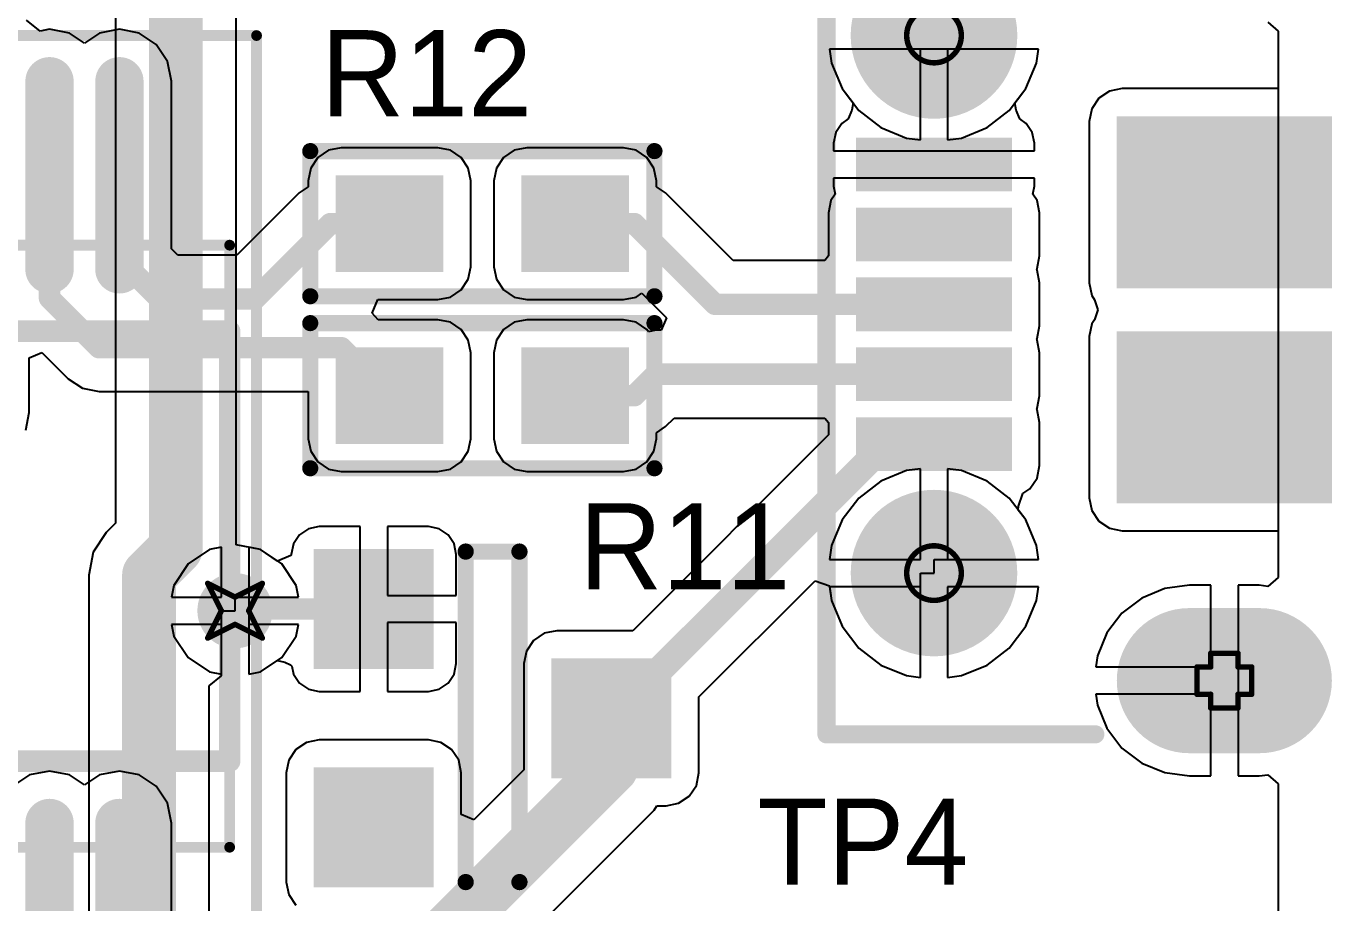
# Model space of a CAD drawing. Header units: millimetres. Extents: x 21 to 336, y 20 to 129.
# Drawn here: x 63.36 to 75.5, y 67.88 to 76.04 of the extents above; entities that cross this region are included whole.
import ezdxf

# ---------------------------------------------------------------- set-up
doc = ezdxf.new("R2010")
doc.units = ezdxf.units.MM
for name, color, linetype in [('BottomLayer', 5, 'Continuous'), ('BottomSolder', 6, 'Continuous'), ('DrillDrawing', 1, 'Continuous'), ('Mechanical13', 56, 'Continuous'), ('Mechanical15', 56, 'Continuous'), ('MultiLayer', 9, 'Continuous'), ('TopLayer', 1, 'Continuous'), ('TopOverlay', 2, 'Continuous'), ('TopPaste', 8, 'Continuous'), ('TopSolder', 216, 'Continuous')]:
    doc.layers.add(name, color=color, linetype=linetype)

# ---------------------------------------------------------------- blocks, each defined once
blk = doc.blocks.new('SSOP_28_N_21')
at = {"layer": 'Mechanical13', "const_width": 0.1}
for points in [[(-2.8, 5.25), (-2.8, -5.25)], [(2.8, 5.25), (2.8, -5.25)], [(-2.8, -5.25), (2.8, -5.25)]]:
    blk.add_lwpolyline(points, dxfattribs=at)
at = {"layer": 'Mechanical13', "const_width": 0.05}
for points in [[(-2.825, -5.25, 1), (-2.775, -5.25, 1)], [(-2.825, -5.25, 1), (-2.775, -5.25, 1)], [(2.775, -5.25, 1), (2.825, -5.25, 1)], [(2.775, -5.25, 1), (2.825, -5.25, 1)]]:
    blk.add_lwpolyline(points, format="xyb", close=True, dxfattribs=at)
at = {"layer": 'Mechanical15', "const_width": 0.1}
for points in [[(4.75, 5.5), (4.75, -5.5)], [(-4.75, -5.5), (4.75, -5.5)]]:
    blk.add_lwpolyline(points, dxfattribs=at)
at = {"layer": 'Mechanical15', "const_width": 0.05}
blk.add_lwpolyline([(4.725, -5.5, 1), (4.775, -5.5, 1)], format="xyb", close=True, dxfattribs=at)
blk.add_lwpolyline([(4.725, -5.5, 1), (4.775, -5.5, 1)], format="xyb", close=True, dxfattribs=at)
at = {"layer": 'TopLayer', "const_width": 0.35}
for points in [[(-4.325, -3.575), (-2.575, -3.575)], [(2.575, -3.575), (4.325, -3.575)], [(-4.325, -4.225), (-2.575, -4.225)], [(2.575, -4.225), (4.325, -4.225)]]:
    blk.add_lwpolyline(points, dxfattribs=at)
at = {"layer": 'TopLayer', "const_width": 0.175}
for points in [[(-2.662, -3.575, 1), (-2.487, -3.575, 1)], [(2.488, -3.575, 1), (2.663, -3.575, 1)], [(4.237, -3.575, 1), (4.413, -3.575, 1)], [(-2.662, -4.225, 1), (-2.487, -4.225, 1)], [(2.488, -4.225, 1), (2.663, -4.225, 1)], [(4.237, -4.225, 1), (4.413, -4.225, 1)]]:
    blk.add_lwpolyline(points, format="xyb", close=True, dxfattribs=at)
at = {"layer": 'TopOverlay', "const_width": 0.2}
for points in [[(-2, 5.25), (-2, -5.25)], [(2, 5.25), (2, -5.25)], [(-2, -5.25), (2, -5.25)]]:
    blk.add_lwpolyline(points, dxfattribs=at)
at = {"layer": 'TopOverlay', "const_width": 0.1}
for points in [[(-2.05, -5.25, 1), (-1.95, -5.25, 1)], [(-2.05, -5.25, 1), (-1.95, -5.25, 1)], [(1.95, -5.25, 1), (2.05, -5.25, 1)], [(1.95, -5.25, 1), (2.05, -5.25, 1)]]:
    blk.add_lwpolyline(points, format="xyb", close=True, dxfattribs=at)
at = {"layer": 'TopPaste', "const_width": 0.35}
for points in [[(-4.325, -3.575), (-2.575, -3.575)], [(2.575, -3.575), (4.325, -3.575)], [(-4.325, -4.225), (-2.575, -4.225)], [(2.575, -4.225), (4.325, -4.225)]]:
    blk.add_lwpolyline(points, dxfattribs=at)
at = {"layer": 'TopPaste', "const_width": 0.175}
for points in [[(-2.662, -3.575, 1), (-2.487, -3.575, 1)], [(2.488, -3.575, 1), (2.663, -3.575, 1)], [(4.237, -3.575, 1), (4.413, -3.575, 1)], [(-2.662, -4.225, 1), (-2.487, -4.225, 1)], [(2.488, -4.225, 1), (2.663, -4.225, 1)], [(4.237, -4.225, 1), (4.413, -4.225, 1)]]:
    blk.add_lwpolyline(points, format="xyb", close=True, dxfattribs=at)
at = {"layer": 'TopSolder', "const_width": 0.45}
for points in [[(-4.325, -3.575), (-2.575, -3.575)], [(2.575, -3.575), (4.325, -3.575)], [(-4.325, -4.225), (-2.575, -4.225)], [(2.575, -4.225), (4.325, -4.225)]]:
    blk.add_lwpolyline(points, dxfattribs=at)
at = {"layer": 'TopSolder', "const_width": 0.225}
for points in [[(-2.687, -3.575, 1), (-2.462, -3.575, 1)], [(2.463, -3.575, 1), (2.688, -3.575, 1)], [(4.213, -3.575, 1), (4.437, -3.575, 1)], [(-2.687, -4.225, 1), (-2.462, -4.225, 1)], [(2.463, -4.225, 1), (2.688, -4.225, 1)], [(4.213, -4.225, 1), (4.437, -4.225, 1)]]:
    blk.add_lwpolyline(points, format="xyb", close=True, dxfattribs=at)
blk = doc.blocks.new('SMD_RC0603_43')
at = {"layer": 'TopLayer'}
for points in [[(-1.314, -0.4), (-0.414, -0.4), (-1.314, 0.4), (-0.414, 0.4)], [(0.414, -0.4), (1.314, -0.4), (0.414, 0.4), (1.314, 0.4)]]:
    blk.add_solid(points, dxfattribs=at)
at = {"layer": 'TopOverlay', "const_width": 0.15}
for points in [[(-1.6, 0.675), (1.6, 0.675)], [(-1.6, -0.675), (-1.6, 0.675)], [(1.6, -0.675), (1.6, 0.675)], [(-1.6, -0.675), (1.6, -0.675)]]:
    blk.add_lwpolyline(points, dxfattribs=at)
at = {"layer": 'TopOverlay', "const_width": 0.075}
for points in [[(-1.638, 0.675, 1), (-1.563, 0.675, 1)], [(-1.638, 0.675, 1), (-1.563, 0.675, 1)], [(1.563, 0.675, 1), (1.638, 0.675, 1)], [(1.563, 0.675, 1), (1.638, 0.675, 1)], [(-1.638, -0.675, 1), (-1.563, -0.675, 1)], [(-1.638, -0.675, 1), (-1.563, -0.675, 1)], [(1.563, -0.675, 1), (1.638, -0.675, 1)], [(1.563, -0.675, 1), (1.638, -0.675, 1)]]:
    blk.add_lwpolyline(points, format="xyb", close=True, dxfattribs=at)
at = {"layer": 'TopPaste'}
for points in [[(-1.314, -0.4), (-0.414, -0.4), (-1.314, 0.4), (-0.414, 0.4)], [(0.414, -0.4), (1.314, -0.4), (0.414, 0.4), (1.314, 0.4)]]:
    blk.add_solid(points, dxfattribs=at)
at = {"layer": 'TopSolder'}
for points in [[(-1.364, -0.45), (-0.364, -0.45), (-1.364, 0.45), (-0.364, 0.45)], [(0.364, -0.45), (1.364, -0.45), (0.364, 0.45), (1.364, 0.45)]]:
    blk.add_solid(points, dxfattribs=at)
blk = doc.blocks.new('SMD_RC0603_44')
at = {"layer": 'TopLayer'}
for points in [[(-1.314, -0.4), (-0.414, -0.4), (-1.314, 0.4), (-0.414, 0.4)], [(0.414, -0.4), (1.314, -0.4), (0.414, 0.4), (1.314, 0.4)]]:
    blk.add_solid(points, dxfattribs=at)
at = {"layer": 'TopOverlay', "const_width": 0.15}
for points in [[(-1.6, 0.675), (1.6, 0.675)], [(-1.6, -0.675), (-1.6, 0.675)], [(1.6, -0.675), (1.6, 0.675)], [(-1.6, -0.675), (1.6, -0.675)]]:
    blk.add_lwpolyline(points, dxfattribs=at)
at = {"layer": 'TopOverlay', "const_width": 0.075}
for points in [[(-1.638, 0.675, 1), (-1.563, 0.675, 1)], [(-1.638, 0.675, 1), (-1.563, 0.675, 1)], [(1.563, 0.675, 1), (1.638, 0.675, 1)], [(1.563, 0.675, 1), (1.638, 0.675, 1)], [(-1.638, -0.675, 1), (-1.563, -0.675, 1)], [(-1.638, -0.675, 1), (-1.563, -0.675, 1)], [(1.563, -0.675, 1), (1.638, -0.675, 1)], [(1.563, -0.675, 1), (1.638, -0.675, 1)]]:
    blk.add_lwpolyline(points, format="xyb", close=True, dxfattribs=at)
at = {"layer": 'TopPaste'}
for points in [[(-1.314, -0.4), (-0.414, -0.4), (-1.314, 0.4), (-0.414, 0.4)], [(0.414, -0.4), (1.314, -0.4), (0.414, 0.4), (1.314, 0.4)]]:
    blk.add_solid(points, dxfattribs=at)
at = {"layer": 'TopSolder'}
for points in [[(-1.364, -0.45), (-0.364, -0.45), (-1.364, 0.45), (-0.364, 0.45)], [(0.364, -0.45), (1.364, -0.45), (0.364, 0.45), (1.364, 0.45)]]:
    blk.add_solid(points, dxfattribs=at)
blk = doc.blocks.new('USB_MICRO_B_57')
at = {"layer": 'BottomLayer'}
for points, const_width in [([(-0.362, 0, 1), (0.362, 0, 1)], 0.725), ([(4.638, 0, 1), (5.362, 0, 1)], 0.725), ([(-1.312, -2.375, 1), (-0.688, -2.375, 1)], 0.625), ([(-1.312, -3.025, 1), (-0.688, -3.025, 1)], 0.625)]:
    blk.add_lwpolyline(points, format="xyb", close=True, dxfattribs=dict(at, const_width=const_width))
at = {"layer": 'BottomLayer', "const_width": 1.25}
blk.add_lwpolyline([(-1, -2.375), (-1, -3.025)], dxfattribs=at)
at = {"layer": 'BottomSolder'}
for points, const_width in [([(-0.387, 0, 1), (0.387, 0, 1)], 0.775), ([(4.613, 0, 1), (5.388, 0, 1)], 0.775), ([(-1.338, -2.375, 1), (-0.663, -2.375, 1)], 0.675), ([(-1.338, -3.025, 1), (-0.663, -3.025, 1)], 0.675)]:
    blk.add_lwpolyline(points, format="xyb", close=True, dxfattribs=dict(at, const_width=const_width))
at = {"layer": 'BottomSolder', "const_width": 1.35}
blk.add_lwpolyline([(-1, -2.375), (-1, -3.025)], dxfattribs=at)
at = {"layer": 'MultiLayer'}
for points, const_width in [([(-0.362, 0, 1), (0.362, 0, 1)], 0.725), ([(4.638, 0, 1), (5.362, 0, 1)], 0.725), ([(-1.312, -2.375, 1), (-0.688, -2.375, 1)], 0.625), ([(-1.312, -3.025, 1), (-0.688, -3.025, 1)], 0.625)]:
    blk.add_lwpolyline(points, format="xyb", close=True, dxfattribs=dict(at, const_width=const_width))
at = {"layer": 'MultiLayer', "const_width": 1.25}
blk.add_lwpolyline([(-1, -2.375), (-1, -3.025)], dxfattribs=at)
at = {"layer": 'TopLayer'}
for points, const_width in [([(-0.362, 0, 1), (0.362, 0, 1)], 0.725), ([(4.638, 0, 1), (5.362, 0, 1)], 0.725), ([(-1.312, -2.375, 1), (-0.688, -2.375, 1)], 0.625), ([(-1.312, -3.025, 1), (-0.688, -3.025, 1)], 0.625)]:
    blk.add_lwpolyline(points, format="xyb", close=True, dxfattribs=dict(at, const_width=const_width))
at = {"layer": 'TopLayer', "const_width": 1.25}
blk.add_lwpolyline([(-1, -2.375), (-1, -3.025)], dxfattribs=at)
at = {"layer": 'TopLayer'}
for points in [[(1.4, 0.675), (1, 0.675), (1.4, -0.675), (1, -0.675)], [(2.05, 0.675), (1.65, 0.675), (2.05, -0.675), (1.65, -0.675)], [(2.7, 0.675), (2.3, 0.675), (2.7, -0.675), (2.3, -0.675)], [(3.35, 0.675), (2.95, 0.675), (3.35, -0.675), (2.95, -0.675)], [(4, 0.675), (3.6, 0.675), (4, -0.675), (3.6, -0.675)], [(2.2, -1.75), (0.7, -1.75), (2.2, -3.65), (0.7, -3.65)], [(4.2, -1.75), (2.7, -1.75), (4.2, -3.65), (2.7, -3.65)]]:
    blk.add_solid(points, dxfattribs=at)
at = {"layer": 'TopOverlay', "const_width": 0.17}
for points in [[(-1.5, 1), (-1.5, -1.5)], [(-1.5, 1), (6.5, 1)]]:
    blk.add_lwpolyline(points, dxfattribs=at)
at = {"layer": 'TopOverlay', "const_width": 0.085}
for points in [[(-1.542, 1, 1), (-1.458, 1, 1)], [(-1.542, 1, 1), (-1.458, 1, 1)], [(-1.542, -1.5, 1), (-1.458, -1.5, 1)]]:
    blk.add_lwpolyline(points, format="xyb", close=True, dxfattribs=at)
at = {"layer": 'TopPaste'}
for points in [[(1.4, 0.675), (1, 0.675), (1.4, -0.675), (1, -0.675)], [(2.05, 0.675), (1.65, 0.675), (2.05, -0.675), (1.65, -0.675)], [(2.7, 0.675), (2.3, 0.675), (2.7, -0.675), (2.3, -0.675)], [(3.35, 0.675), (2.95, 0.675), (3.35, -0.675), (2.95, -0.675)], [(4, 0.675), (3.6, 0.675), (4, -0.675), (3.6, -0.675)], [(2.2, -1.75), (0.7, -1.75), (2.2, -3.65), (0.7, -3.65)], [(4.2, -1.75), (2.7, -1.75), (4.2, -3.65), (2.7, -3.65)]]:
    blk.add_solid(points, dxfattribs=at)
at = {"layer": 'TopSolder'}
for points, const_width in [([(-0.387, 0, 1), (0.387, 0, 1)], 0.775), ([(4.613, 0, 1), (5.388, 0, 1)], 0.775), ([(-1.338, -2.375, 1), (-0.663, -2.375, 1)], 0.675), ([(-1.338, -3.025, 1), (-0.663, -3.025, 1)], 0.675)]:
    blk.add_lwpolyline(points, format="xyb", close=True, dxfattribs=dict(at, const_width=const_width))
at = {"layer": 'TopSolder', "const_width": 1.35}
blk.add_lwpolyline([(-1, -2.375), (-1, -3.025)], dxfattribs=at)
at = {"layer": 'TopSolder'}
for points in [[(1.45, 0.725), (0.95, 0.725), (1.45, -0.725), (0.95, -0.725)], [(2.1, 0.725), (1.6, 0.725), (2.1, -0.725), (1.6, -0.725)], [(2.75, 0.725), (2.25, 0.725), (2.75, -0.725), (2.25, -0.725)], [(3.4, 0.725), (2.9, 0.725), (3.4, -0.725), (2.9, -0.725)], [(4.05, 0.725), (3.55, 0.725), (4.05, -0.725), (3.55, -0.725)], [(2.25, -1.7), (0.65, -1.7), (2.25, -3.7), (0.65, -3.7)], [(4.25, -1.7), (2.65, -1.7), (4.25, -3.7), (2.65, -3.7)]]:
    blk.add_solid(points, dxfattribs=at)
blk = doc.blocks.new('SOT_23_58')
at = {"layer": 'TopLayer'}
for points in [[(0.508, 1.702), (1.524, 1.702), (0.508, 2.718), (1.524, 2.718)], [(-0.508, -0.508), (0.508, -0.508), (-0.508, 0.508), (0.508, 0.508)], [(1.524, -0.508), (2.54, -0.508), (1.524, 0.508), (2.54, 0.508)]]:
    blk.add_solid(points, dxfattribs=at)
at = {"layer": 'TopOverlay', "const_width": 0.15}
for points in [[(2.54, 1.355), (-0.534, 1.355)], [(-0.534, 0.855), (-0.534, 1.355)], [(2.54, 0.855), (2.54, 1.355)], [(2.54, 0.855), (-0.534, 0.855)]]:
    blk.add_lwpolyline(points, dxfattribs=at)
at = {"layer": 'TopOverlay', "const_width": 0.075}
for points in [[(-0.572, 1.355, 1), (-0.496, 1.355, 1)], [(-0.572, 1.355, 1), (-0.496, 1.355, 1)], [(2.502, 1.355, 1), (2.578, 1.355, 1)], [(2.502, 1.355, 1), (2.578, 1.355, 1)], [(-0.572, 0.855, 1), (-0.496, 0.855, 1)], [(-0.572, 0.855, 1), (-0.496, 0.855, 1)], [(2.502, 0.855, 1), (2.578, 0.855, 1)], [(2.502, 0.855, 1), (2.578, 0.855, 1)]]:
    blk.add_lwpolyline(points, format="xyb", close=True, dxfattribs=at)
at = {"layer": 'TopPaste'}
for points in [[(0.508, 1.702), (1.524, 1.702), (0.508, 2.718), (1.524, 2.718)], [(-0.508, -0.508), (0.508, -0.508), (-0.508, 0.508), (0.508, 0.508)], [(1.524, -0.508), (2.54, -0.508), (1.524, 0.508), (2.54, 0.508)]]:
    blk.add_solid(points, dxfattribs=at)
at = {"layer": 'TopSolder'}
for points in [[(0.458, 1.652), (1.574, 1.652), (0.458, 2.768), (1.574, 2.768)], [(-0.558, -0.558), (0.558, -0.558), (-0.558, 0.558), (0.558, 0.558)], [(1.474, -0.558), (2.59, -0.558), (1.474, 0.558), (2.59, 0.558)]]:
    blk.add_solid(points, dxfattribs=at)

msp = doc.modelspace()

# ---------------------------------------------------------------- linework, layer by layer
at = {"layer": 'BottomLayer'}
for p, q in [((64.189, 80.413), (64.189, 71.414)), ((65.311, 71.214), (65.311, 80.413)), ((74.905, 76.074), (75, 75.99)), ((75, 75.99), (75, 70.91)), ((71.673, 75.823), (70.829, 75.823)), ((70.829, 75.823), (70.846, 75.694)), ((71.673, 74.979), (71.673, 75.823)), ((72.771, 75.823), (71.927, 75.823)), ((71.927, 75.823), (71.927, 74.979)), ((72.754, 75.694), (72.771, 75.823)), ((70.846, 75.694), (70.945, 75.456)), ((72.655, 75.456), (72.754, 75.694)), ((70.945, 75.456), (71.102, 75.252)), ((72.498, 75.252), (72.655, 75.456)), ((71.102, 75.252), (71.306, 75.095)), ((72.294, 75.095), (72.498, 75.252)), ((71.306, 75.095), (71.544, 74.996)), ((72.056, 74.996), (72.294, 75.095)), ((71.544, 74.996), (71.673, 74.979)), ((71.927, 74.979), (72.056, 74.996)), ((71.544, 71.904), (71.306, 71.805)), ((71.673, 71.921), (71.544, 71.904)), ((71.673, 71.077), (71.673, 71.921)), ((72.056, 71.904), (71.927, 71.921)), ((71.927, 71.921), (71.927, 71.077)), ((72.294, 71.805), (72.056, 71.904)), ((71.306, 71.805), (71.102, 71.648)), ((72.498, 71.648), (72.294, 71.805)), ((71.102, 71.648), (70.945, 71.444)), ((72.655, 71.444), (72.498, 71.648)), ((64.189, 71.414), (64.103, 71.328)), ((70.945, 71.444), (70.846, 71.206)), ((72.754, 71.206), (72.655, 71.444)), ((64.103, 71.328), (63.982, 71.146)), ((65.536, 71.169), (65.311, 71.214)), ((65.735, 71.035), (65.536, 71.169)), ((70.846, 71.206), (70.829, 71.077)), ((72.771, 71.077), (72.754, 71.206)), ((63.982, 71.146), (63.939, 70.931)), ((65.869, 70.836), (65.735, 71.035)), ((70.829, 71.077), (71.673, 71.077)), ((71.927, 71.077), (72.771, 71.077)), ((63.939, 70.931), (63.939, 63.3)), ((65.891, 70.727), (65.869, 70.836)), ((71.673, 70.823), (70.829, 70.823)), ((70.829, 70.823), (70.846, 70.694)), ((71.673, 69.979), (71.673, 70.823)), ((72.771, 70.823), (71.927, 70.823)), ((71.927, 70.823), (71.927, 69.979)), ((72.754, 70.694), (72.771, 70.823)), ((73.946, 70.806), (73.732, 70.718)), ((74.175, 70.837), (73.946, 70.806)), ((74.373, 70.837), (74.175, 70.837)), ((74.373, 70.077), (74.373, 70.837)), ((74.825, 70.837), (74.627, 70.837)), ((74.627, 70.837), (74.627, 69.95)), ((74.905, 70.826), (74.825, 70.837)), ((75, 70.91), (74.905, 70.826)), ((65.3, 70.6), (65.3, 70.727)), ((65.3, 70.727), (65.891, 70.727)), ((70.846, 70.694), (70.945, 70.456)), ((72.655, 70.456), (72.754, 70.694)), ((73.732, 70.718), (73.548, 70.577)), ((65.173, 69.994), (65.173, 70.6)), ((65.173, 70.6), (65.3, 70.6)), ((73.548, 70.577), (73.407, 70.393)), ((65.891, 70.473), (65.427, 70.473)), ((65.427, 70.473), (65.427, 70.009)), ((65.869, 70.364), (65.891, 70.473)), ((70.945, 70.456), (71.102, 70.252)), ((72.498, 70.252), (72.655, 70.456)), ((65.735, 70.165), (65.869, 70.364)), ((73.407, 70.393), (73.319, 70.179)), ((71.102, 70.252), (71.306, 70.095)), ((72.294, 70.095), (72.498, 70.252)), ((65.536, 70.031), (65.735, 70.165)), ((71.306, 70.095), (71.544, 69.996)), ((72.056, 69.996), (72.294, 70.095)), ((73.319, 70.179), (73.305, 70.077)), ((73.305, 70.077), (74.373, 70.077)), ((65.061, 69.902), (65.173, 69.994)), ((65.427, 70.009), (65.536, 70.031)), ((71.544, 69.996), (71.673, 69.979)), ((71.927, 69.979), (72.056, 69.996)), ((74.627, 69.95), (74.627, 69.063)), ((65.061, 63.532), (65.061, 69.902)), ((74.373, 69.823), (73.305, 69.823)), ((73.305, 69.823), (73.319, 69.721)), ((74.373, 69.063), (74.373, 69.823)), ((73.319, 69.721), (73.407, 69.507)), ((73.407, 69.507), (73.548, 69.323)), ((73.548, 69.323), (73.732, 69.182)), ((73.732, 69.182), (73.946, 69.094)), ((73.946, 69.094), (74.175, 69.063)), ((74.175, 69.063), (74.373, 69.063)), ((74.627, 69.063), (74.825, 69.063)), ((74.825, 69.063), (74.905, 69.074)), ((74.905, 69.074), (75, 68.99)), ((75, 68.99), (75, 26))]:
    msp.add_line(p, q, dxfattribs=at)
at = {"layer": 'BottomLayer', "const_width": 0.5}
for points in [[(64.75, 71.181), (64.75, 80.75)], [(64.5, 70.931), (64.75, 71.181)], [(64.5, 63.3), (64.5, 70.931)]]:
    msp.add_lwpolyline(points, dxfattribs=at)
at = {"layer": 'BottomLayer'}
for points, const_width in [([(64.625, 71.181, 1), (64.875, 71.181, 1)], 0.25), ([(64.625, 71.181, 1), (64.875, 71.181, 1)], 0.25), ([(64.375, 70.931, 1), (64.625, 70.931, 1)], 0.25), ([(64.375, 70.931, 1), (64.625, 70.931, 1)], 0.25), ([(65.125, 70.6, 1), (65.475, 70.6, 1)], 0.35)]:
    msp.add_lwpolyline(points, format="xyb", close=True, dxfattribs=dict(at, const_width=const_width))
at = {"layer": 'DrillDrawing'}
for points, const_width in [([(72.054, 75.95, 1), (71.546, 75.95, 1)], 0.0508), ([(71.533, 75.95, 1), (71.559, 75.95, 1)], 0.0254), ([(72.041, 75.95, 1), (72.067, 75.95, 1)], 0.0254), ([(72.054, 70.95, 1), (71.546, 70.95, 1)], 0.0508), ([(71.533, 70.95, 1), (71.559, 70.95, 1)], 0.0254), ([(72.041, 70.95, 1), (72.067, 70.95, 1)], 0.0254), ([(65.033, 70.854, 1), (65.059, 70.854, 1)], 0.0254), ([(65.033, 70.854, 1), (65.059, 70.854, 1)], 0.0254), ([(65.541, 70.854, 1), (65.567, 70.854, 1)], 0.0254), ([(65.541, 70.854, 1), (65.567, 70.854, 1)], 0.0254), ([(65.287, 70.727, 1), (65.313, 70.727, 1)], 0.0254), ([(65.287, 70.727, 1), (65.313, 70.727, 1)], 0.0254), ([(65.16, 70.6, 1), (65.186, 70.6, 1)], 0.0254), ([(65.16, 70.6, 1), (65.186, 70.6, 1)], 0.0254), ([(65.414, 70.6, 1), (65.44, 70.6, 1)], 0.0254), ([(65.414, 70.6, 1), (65.44, 70.6, 1)], 0.0254), ([(65.287, 70.473, 1), (65.313, 70.473, 1)], 0.0254), ([(65.287, 70.473, 1), (65.313, 70.473, 1)], 0.0254), ([(65.033, 70.346, 1), (65.059, 70.346, 1)], 0.0254), ([(65.033, 70.346, 1), (65.059, 70.346, 1)], 0.0254), ([(65.541, 70.346, 1), (65.567, 70.346, 1)], 0.0254), ([(65.541, 70.346, 1), (65.567, 70.346, 1)], 0.0254), ([(74.36, 70.204, 1), (74.386, 70.204, 1)], 0.0254), ([(74.36, 70.204, 1), (74.386, 70.204, 1)], 0.0254), ([(74.614, 70.204, 1), (74.64, 70.204, 1)], 0.0254), ([(74.614, 70.204, 1), (74.64, 70.204, 1)], 0.0254), ([(74.233, 70.077, 1), (74.259, 70.077, 1)], 0.0254), ([(74.233, 70.077, 1), (74.259, 70.077, 1)], 0.0254), ([(74.36, 70.077, 1), (74.386, 70.077, 1)], 0.0254), ([(74.36, 70.077, 1), (74.386, 70.077, 1)], 0.0254), ([(74.614, 70.077, 1), (74.64, 70.077, 1)], 0.0254), ([(74.614, 70.077, 1), (74.64, 70.077, 1)], 0.0254), ([(74.741, 70.077, 1), (74.767, 70.077, 1)], 0.0254), ([(74.741, 70.077, 1), (74.767, 70.077, 1)], 0.0254), ([(74.233, 69.823, 1), (74.259, 69.823, 1)], 0.0254), ([(74.233, 69.823, 1), (74.259, 69.823, 1)], 0.0254), ([(74.36, 69.823, 1), (74.386, 69.823, 1)], 0.0254), ([(74.36, 69.823, 1), (74.386, 69.823, 1)], 0.0254), ([(74.614, 69.823, 1), (74.64, 69.823, 1)], 0.0254), ([(74.614, 69.823, 1), (74.64, 69.823, 1)], 0.0254), ([(74.741, 69.823, 1), (74.767, 69.823, 1)], 0.0254), ([(74.741, 69.823, 1), (74.767, 69.823, 1)], 0.0254), ([(74.36, 69.696, 1), (74.386, 69.696, 1)], 0.0254), ([(74.36, 69.696, 1), (74.386, 69.696, 1)], 0.0254), ([(74.614, 69.696, 1), (74.64, 69.696, 1)], 0.0254), ([(74.614, 69.696, 1), (74.64, 69.696, 1)], 0.0254)]:
    msp.add_lwpolyline(points, format="xyb", close=True, dxfattribs=dict(at, const_width=const_width))
at = {"layer": 'DrillDrawing', "const_width": 0.0508}
for points in [[(65.046, 70.854), (65.3, 70.727)], [(65.046, 70.854), (65.173, 70.6)], [(65.3, 70.727), (65.554, 70.854)], [(65.427, 70.6), (65.554, 70.854)], [(65.046, 70.346), (65.173, 70.6)], [(65.427, 70.6), (65.554, 70.346)], [(65.046, 70.346), (65.3, 70.473)], [(65.3, 70.473), (65.554, 70.346)], [(74.373, 70.077), (74.373, 70.204)], [(74.373, 70.204), (74.627, 70.204)], [(74.627, 70.077), (74.627, 70.204)], [(74.246, 69.823), (74.246, 70.077)], [(74.246, 70.077), (74.373, 70.077)], [(74.627, 70.077), (74.754, 70.077)], [(74.754, 69.823), (74.754, 70.077)], [(74.246, 69.823), (74.373, 69.823)], [(74.373, 69.696), (74.373, 69.823)], [(74.627, 69.823), (74.754, 69.823)], [(74.627, 69.696), (74.627, 69.823)], [(74.373, 69.696), (74.627, 69.696)]]:
    msp.add_lwpolyline(points, dxfattribs=at)
at = {"layer": 'MultiLayer', "const_width": 0.35}
msp.add_lwpolyline([(65.125, 70.6, 1), (65.475, 70.6, 1)], format="xyb", close=True, dxfattribs=at)
at = {"layer": 'TopLayer'}
for p, q in [((63.487, 75.992), (63.36, 76.094)), ((74.905, 76.074), (75, 75.99)), ((63.575, 76.009), (63.487, 75.992)), ((63.76, 75.972), (63.575, 76.009)), ((63.9, 75.879), (63.76, 75.972)), ((64.04, 75.972), (63.9, 75.879)), ((64.225, 76.009), (64.04, 75.972)), ((64.41, 75.972), (64.225, 76.009)), ((64.567, 75.867), (64.41, 75.972)), ((75, 75.99), (75, 75.456)), ((64.672, 75.71), (64.567, 75.867)), ((71.8, 75.823), (70.829, 75.823)), ((70.829, 75.823), (70.846, 75.694)), ((72.771, 75.823), (71.8, 75.823)), ((72.754, 75.694), (72.771, 75.823)), ((64.709, 75.525), (64.672, 75.71)), ((70.846, 75.694), (70.945, 75.456)), ((72.655, 75.456), (72.754, 75.694)), ((64.709, 73.967), (64.709, 75.525)), ((70.945, 75.456), (71.047, 75.323)), ((72.553, 75.323), (72.655, 75.456)), ((73.433, 75.433), (73.334, 75.366)), ((73.55, 75.456), (73.433, 75.433)), ((75, 75.456), (73.55, 75.456)), ((71.047, 75.323), (71.037, 75.257)), ((72.563, 75.257), (72.553, 75.323)), ((73.334, 75.366), (73.267, 75.267)), ((71.002, 75.174), (70.942, 75.133)), ((71.037, 75.257), (71.002, 75.174)), ((72.598, 75.174), (72.563, 75.257)), ((72.658, 75.133), (72.598, 75.174)), ((73.267, 75.267), (73.244, 75.15)), ((70.886, 75.049), (70.866, 74.95)), ((70.942, 75.133), (70.886, 75.049)), ((72.714, 75.049), (72.658, 75.133)), ((72.734, 74.95), (72.714, 75.049)), ((73.244, 75.15), (73.244, 73.65)), ((70.866, 74.95), (70.866, 74.877)), ((72.734, 74.877), (72.734, 74.95)), ((66.07, 74.816), (66.004, 74.717)), ((66.169, 74.883), (66.07, 74.816)), ((66.286, 74.906), (66.169, 74.883)), ((67.186, 74.906), (66.286, 74.906)), ((67.303, 74.883), (67.186, 74.906)), ((67.403, 74.816), (67.303, 74.883)), ((67.469, 74.717), (67.403, 74.816)), ((67.797, 74.816), (67.731, 74.717)), ((67.897, 74.883), (67.797, 74.816)), ((68.014, 74.906), (67.897, 74.883)), ((68.914, 74.906), (68.014, 74.906)), ((69.031, 74.883), (68.914, 74.906)), ((69.13, 74.816), (69.031, 74.883)), ((69.196, 74.717), (69.13, 74.816)), ((70.866, 74.877), (71.8, 74.877)), ((71.8, 74.877), (72.734, 74.877)), ((66.004, 74.717), (65.981, 74.6)), ((67.492, 74.6), (67.469, 74.717)), ((67.731, 74.717), (67.708, 74.6)), ((69.219, 74.6), (69.196, 74.717)), ((65.981, 74.6), (65.981, 74.544)), ((67.492, 73.8), (67.492, 74.6)), ((67.708, 74.6), (67.708, 73.8)), ((69.219, 74.544), (69.219, 74.6)), ((71.8, 74.623), (70.866, 74.623)), ((70.866, 74.623), (70.866, 74.55)), ((72.734, 74.623), (71.8, 74.623)), ((72.734, 74.55), (72.734, 74.623)), ((65.898, 74.488), (65.317, 73.908)), ((65.981, 74.544), (65.898, 74.488)), ((69.302, 74.488), (69.219, 74.544)), ((69.933, 73.858), (69.302, 74.488)), ((70.881, 74.475), (70.842, 74.417)), ((70.866, 74.55), (70.881, 74.475)), ((72.719, 74.475), (72.734, 74.55)), ((72.758, 74.417), (72.719, 74.475)), ((70.842, 74.417), (70.819, 74.3)), ((72.781, 74.3), (72.758, 74.417)), ((70.819, 74.3), (70.819, 73.9)), ((72.781, 73.9), (72.781, 74.3)), ((64.769, 73.908), (64.709, 73.967)), ((65.317, 73.908), (64.769, 73.908)), ((70.785, 73.858), (69.933, 73.858)), ((70.819, 73.9), (70.785, 73.858)), ((72.758, 73.783), (72.781, 73.9)), ((67.469, 73.683), (67.492, 73.8)), ((67.708, 73.8), (67.731, 73.683)), ((72.752, 73.775), (72.758, 73.783)), ((72.758, 73.767), (72.752, 73.775)), ((72.781, 73.65), (72.758, 73.767)), ((67.403, 73.584), (67.469, 73.683)), ((67.731, 73.683), (67.797, 73.584)), ((72.781, 73.25), (72.781, 73.65)), ((73.244, 73.65), (73.267, 73.533)), ((66.576, 73.367), (66.628, 73.494)), ((66.628, 73.494), (67.186, 73.494)), ((67.186, 73.494), (67.303, 73.517)), ((67.303, 73.517), (67.403, 73.584)), ((67.797, 73.584), (67.897, 73.517)), ((67.897, 73.517), (68.014, 73.494)), ((68.014, 73.494), (68.914, 73.494)), ((68.914, 73.494), (69.031, 73.517)), ((69.031, 73.517), (69.084, 73.553)), ((69.084, 73.553), (69.312, 73.325)), ((73.267, 73.533), (73.294, 73.493)), ((73.294, 73.493), (73.323, 73.4)), ((66.631, 73.306), (66.576, 73.367)), ((73.323, 73.4), (73.294, 73.307)), ((67.186, 73.306), (66.631, 73.306)), ((67.303, 73.283), (67.186, 73.306)), ((67.403, 73.216), (67.303, 73.283)), ((67.897, 73.283), (67.797, 73.216)), ((68.014, 73.306), (67.897, 73.283)), ((68.914, 73.306), (68.014, 73.306)), ((69.031, 73.283), (68.914, 73.306)), ((69.13, 73.216), (69.031, 73.283)), ((69.312, 73.325), (69.263, 73.208)), ((72.758, 73.133), (72.781, 73.25)), ((73.267, 73.267), (73.244, 73.15)), ((73.294, 73.307), (73.267, 73.267)), ((67.469, 73.117), (67.403, 73.216)), ((67.492, 73), (67.469, 73.117)), ((67.731, 73.117), (67.708, 73)), ((67.797, 73.216), (67.731, 73.117)), ((69.145, 73.194), (69.13, 73.216)), ((69.214, 73.208), (69.145, 73.194)), ((69.263, 73.208), (69.214, 73.208)), ((69.214, 73.208), (69.214, 73.208)), ((72.752, 73.125), (72.758, 73.133)), ((72.758, 73.117), (72.752, 73.125)), ((72.781, 73), (72.758, 73.117)), ((73.244, 73.15), (73.244, 71.65)), ((63.387, 72.953), (63.505, 73.001)), ((63.505, 73.001), (63.749, 72.758)), ((67.492, 72.2), (67.492, 73)), ((67.708, 73), (67.708, 72.2)), ((72.781, 72.6), (72.781, 73)), ((63.387, 72.445), (63.387, 72.953)), ((63.749, 72.758), (63.881, 72.669)), ((63.881, 72.669), (64.037, 72.638)), ((64.037, 72.638), (64.037, 72.638)), ((64.037, 72.638), (65.981, 72.638)), ((65.981, 72.638), (65.981, 72.2)), ((72.758, 72.483), (72.781, 72.6)), ((63.354, 72.278), (63.387, 72.445)), ((69.302, 72.312), (69.383, 72.392)), ((69.383, 72.392), (70.785, 72.392)), ((70.785, 72.392), (70.819, 72.35)), ((72.752, 72.475), (72.758, 72.483)), ((72.758, 72.467), (72.752, 72.475)), ((72.781, 72.35), (72.758, 72.467)), ((69.219, 72.256), (69.302, 72.312)), ((69.219, 72.2), (69.219, 72.256)), ((70.819, 72.35), (70.819, 72.235)), ((72.781, 71.95), (72.781, 72.35)), ((65.981, 72.2), (66.004, 72.083)), ((67.469, 72.083), (67.492, 72.2)), ((67.708, 72.2), (67.731, 72.083)), ((70.819, 72.235), (68.998, 70.414)), ((69.196, 72.083), (69.219, 72.2)), ((66.004, 72.083), (66.07, 71.984)), ((67.403, 71.984), (67.469, 72.083)), ((67.731, 72.083), (67.797, 71.984)), ((69.13, 71.984), (69.196, 72.083)), ((66.07, 71.984), (66.169, 71.917)), ((66.169, 71.917), (66.286, 71.894)), ((66.286, 71.894), (67.186, 71.894)), ((67.186, 71.894), (67.303, 71.917)), ((67.303, 71.917), (67.403, 71.984)), ((67.797, 71.984), (67.897, 71.917)), ((67.897, 71.917), (68.014, 71.894)), ((68.014, 71.894), (68.914, 71.894)), ((68.914, 71.894), (69.031, 71.917)), ((69.031, 71.917), (69.13, 71.984)), ((72.758, 71.833), (72.781, 71.95)), ((72.691, 71.734), (72.758, 71.833)), ((72.586, 71.571), (72.626, 71.69)), ((72.626, 71.69), (72.691, 71.734)), ((73.244, 71.65), (73.267, 71.533)), ((72.584, 71.536), (72.586, 71.571)), ((72.655, 71.444), (72.584, 71.536)), ((73.267, 71.533), (73.334, 71.434)), ((72.754, 71.206), (72.655, 71.444)), ((73.334, 71.434), (73.433, 71.367)), ((65.899, 71.307), (65.843, 71.223)), ((65.983, 71.363), (65.899, 71.307)), ((66.082, 71.383), (65.983, 71.363)), ((66.463, 71.383), (66.082, 71.383)), ((66.463, 70.616), (66.463, 71.383)), ((67.098, 71.383), (66.717, 71.383)), ((66.717, 71.383), (66.717, 70.743)), ((67.197, 71.363), (67.098, 71.383)), ((67.281, 71.307), (67.197, 71.363)), ((67.337, 71.223), (67.281, 71.307)), ((73.433, 71.367), (73.55, 71.344)), ((73.55, 71.344), (75, 71.344)), ((75, 71.344), (75, 70.91)), ((65.064, 71.169), (64.865, 71.035)), ((65.173, 71.191), (65.064, 71.169)), ((65.173, 70.727), (65.173, 71.191)), ((65.536, 71.169), (65.427, 71.191)), ((65.427, 71.191), (65.427, 70.6)), ((65.696, 71.062), (65.536, 71.169)), ((65.843, 71.223), (65.823, 71.124)), ((67.357, 71.124), (67.337, 71.223)), ((72.771, 71.077), (72.754, 71.206)), ((64.865, 71.035), (64.731, 70.836)), ((65.818, 71.113), (65.696, 71.062)), ((65.823, 71.118), (65.818, 71.113)), ((65.823, 71.124), (65.823, 71.118)), ((67.357, 70.743), (67.357, 71.124)), ((71.8, 70.95), (71.8, 71.077)), ((71.8, 71.077), (72.771, 71.077)), ((71.673, 69.979), (71.673, 70.95)), ((71.673, 70.95), (71.8, 70.95)), ((64.731, 70.836), (64.709, 70.727)), ((69.614, 69.798), (70.694, 70.878)), ((70.694, 70.878), (70.828, 70.833)), ((70.828, 70.833), (70.846, 70.694)), ((72.771, 70.823), (71.927, 70.823)), ((71.927, 70.823), (71.927, 69.979)), ((72.754, 70.694), (72.771, 70.823)), ((73.946, 70.806), (73.732, 70.718)), ((74.175, 70.837), (73.946, 70.806)), ((74.373, 70.837), (74.175, 70.837)), ((74.373, 70.077), (74.373, 70.837)), ((74.825, 70.837), (74.627, 70.837)), ((74.627, 70.837), (74.627, 69.95)), ((74.905, 70.826), (74.825, 70.837)), ((75, 70.91), (74.905, 70.826)), ((64.709, 70.727), (65.173, 70.727)), ((66.717, 70.743), (67.357, 70.743)), ((70.846, 70.694), (70.945, 70.456)), ((72.655, 70.456), (72.754, 70.694)), ((73.732, 70.718), (73.548, 70.577)), ((65.427, 70.6), (65.427, 70.009)), ((66.463, 69.849), (66.463, 70.616)), ((73.548, 70.577), (73.407, 70.393)), ((65.173, 70.473), (64.709, 70.473)), ((64.709, 70.473), (64.731, 70.364)), ((65.173, 70.009), (65.173, 70.473)), ((67.357, 70.489), (66.717, 70.489)), ((66.717, 70.489), (66.717, 69.849)), ((67.357, 70.108), (67.357, 70.489)), ((70.945, 70.456), (71.102, 70.252)), ((72.498, 70.252), (72.655, 70.456)), ((64.731, 70.364), (64.865, 70.165)), ((68.076, 70.324), (68.009, 70.225)), ((68.175, 70.391), (68.076, 70.324)), ((68.292, 70.414), (68.175, 70.391)), ((68.998, 70.414), (68.292, 70.414)), ((73.407, 70.393), (73.319, 70.179)), ((68.009, 70.225), (67.986, 70.108)), ((71.102, 70.252), (71.306, 70.095)), ((72.294, 70.095), (72.498, 70.252)), ((64.865, 70.165), (65.064, 70.031)), ((65.536, 70.031), (65.696, 70.138)), ((65.696, 70.138), (65.764, 70.122)), ((65.764, 70.122), (65.815, 70.096)), ((65.815, 70.096), (65.828, 70.085)), ((65.828, 70.085), (65.843, 70.009)), ((67.337, 70.009), (67.357, 70.108)), ((67.986, 70.108), (67.986, 69.121)), ((71.306, 70.095), (71.544, 69.996)), ((72.056, 69.996), (72.294, 70.095)), ((73.319, 70.179), (73.305, 70.077)), ((73.305, 70.077), (74.373, 70.077)), ((65.064, 70.031), (65.173, 70.009)), ((65.427, 70.009), (65.536, 70.031)), ((65.843, 70.009), (65.899, 69.925)), ((67.281, 69.925), (67.337, 70.009)), ((71.544, 69.996), (71.673, 69.979)), ((71.927, 69.979), (72.056, 69.996)), ((74.627, 69.95), (74.627, 69.063)), ((65.899, 69.925), (65.983, 69.869)), ((65.983, 69.869), (66.082, 69.849)), ((66.082, 69.849), (66.463, 69.849)), ((66.717, 69.849), (67.098, 69.849)), ((67.098, 69.849), (67.197, 69.869)), ((67.197, 69.869), (67.281, 69.925)), ((74.373, 69.823), (73.305, 69.823)), ((73.305, 69.823), (73.319, 69.721)), ((74.373, 69.063), (74.373, 69.823)), ((69.614, 69.092), (69.614, 69.798)), ((73.319, 69.721), (73.407, 69.507)), ((73.407, 69.507), (73.548, 69.323)), ((65.965, 69.375), (65.866, 69.308)), ((66.082, 69.398), (65.965, 69.375)), ((67.098, 69.398), (66.082, 69.398)), ((67.215, 69.375), (67.098, 69.398)), ((67.314, 69.308), (67.215, 69.375)), ((65.866, 69.308), (65.8, 69.209)), ((67.381, 69.209), (67.314, 69.308)), ((73.548, 69.323), (73.732, 69.182)), ((63.575, 69.109), (63.39, 69.072)), ((63.76, 69.072), (63.575, 69.109)), ((64.225, 69.109), (64.04, 69.072)), ((64.41, 69.072), (64.225, 69.109)), ((65.8, 69.209), (65.776, 69.092)), ((65.776, 69.092), (65.776, 68.076)), ((67.404, 69.092), (67.381, 69.209)), ((67.404, 68.704), (67.404, 69.092)), ((67.986, 69.121), (67.521, 68.656)), ((69.591, 68.975), (69.614, 69.092)), ((73.732, 69.182), (73.946, 69.094)), ((73.946, 69.094), (74.175, 69.063)), ((63.39, 69.072), (63.25, 68.979)), ((63.9, 68.979), (63.76, 69.072)), ((64.04, 69.072), (63.9, 68.979)), ((64.567, 68.967), (64.41, 69.072)), ((69.524, 68.876), (69.591, 68.975)), ((74.175, 69.063), (74.373, 69.063)), ((74.627, 69.063), (74.825, 69.063)), ((74.825, 69.063), (74.905, 69.074)), ((74.905, 69.074), (75, 68.99)), ((75, 68.99), (75, 26)), ((64.672, 68.81), (64.567, 68.967)), ((69.425, 68.809), (69.524, 68.876)), ((64.709, 68.625), (64.672, 68.81)), ((65.877, 65.425), (69.197, 68.745)), ((69.197, 68.745), (69.224, 68.786)), ((69.224, 68.786), (69.308, 68.786)), ((69.308, 68.786), (69.425, 68.809)), ((64.709, 66.875), (64.709, 68.625)), ((67.521, 68.656), (67.404, 68.704)), ((65.776, 68.076), (65.8, 67.959)), ((65.8, 67.959), (65.866, 67.86))]:
    msp.add_line(p, q, dxfattribs=at)
for points, const_width in [([(63.575, 73.508), (63.575, 74.65)], 0.2), ([(64.225, 73.875), (64.225, 74.65)], 0.2), ([(65.486, 73.5), (66.186, 74.2)], 0.2), ([(66.186, 74.2), (66.736, 74.2)], 0.2), ([(68.464, 74.2), (69.014, 74.2)], 0.2), ([(69.014, 74.2), (69.764, 73.45)], 0.2), ([(64.225, 73.875), (64.6, 73.5)], 0.2), ([(63.575, 73.508), (64.037, 73.046)], 0.2), ([(64.6, 73.5), (65.486, 73.5)], 0.2), ([(69.764, 73.45), (71.8, 73.45)], 0.2), ([(64.037, 73.046), (66.29, 73.046)], 0.2), ([(66.29, 73.046), (66.736, 72.6)], 0.2), ([(69.014, 72.6), (69.214, 72.8)], 0.2), ([(69.214, 72.8), (71.8, 72.8)], 0.2), ([(68.464, 72.6), (69.014, 72.6)], 0.2), ([(68.8, 69.6), (71.35, 72.15)], 0.254), ([(71.35, 72.15), (71.8, 72.15)], 0.254), ([(65.3, 70.6), (65.316, 70.616)], 0.2), ([(65.316, 70.616), (66.59, 70.616)], 0.2), ([(68.8, 69.141), (68.8, 69.6)], 0.5), ([(63.909, 64.25), (68.8, 69.141)], 0.5)]:
    msp.add_lwpolyline(points, dxfattribs=dict(at, const_width=const_width))
for points, const_width in [([(63.525, 74.65, 1), (63.625, 74.65, 1)], 0.1), ([(64.175, 74.65, 1), (64.275, 74.65, 1)], 0.1), ([(66.136, 74.2, 1), (66.236, 74.2, 1)], 0.1), ([(66.136, 74.2, 1), (66.236, 74.2, 1)], 0.1), ([(66.686, 74.2, 1), (66.786, 74.2, 1)], 0.1), ([(68.414, 74.2, 1), (68.514, 74.2, 1)], 0.1), ([(68.964, 74.2, 1), (69.064, 74.2, 1)], 0.1), ([(68.964, 74.2, 1), (69.064, 74.2, 1)], 0.1), ([(64.175, 73.875, 1), (64.275, 73.875, 1)], 0.1), ([(64.175, 73.875, 1), (64.275, 73.875, 1)], 0.1), ([(63.525, 73.508, 1), (63.625, 73.508, 1)], 0.1), ([(63.525, 73.508, 1), (63.625, 73.508, 1)], 0.1), ([(64.55, 73.5, 1), (64.65, 73.5, 1)], 0.1), ([(64.55, 73.5, 1), (64.65, 73.5, 1)], 0.1), ([(65.436, 73.5, 1), (65.536, 73.5, 1)], 0.1), ([(65.436, 73.5, 1), (65.536, 73.5, 1)], 0.1), ([(69.714, 73.45, 1), (69.814, 73.45, 1)], 0.1), ([(69.714, 73.45, 1), (69.814, 73.45, 1)], 0.1), ([(71.75, 73.45, 1), (71.85, 73.45, 1)], 0.1), ([(63.987, 73.046, 1), (64.087, 73.046, 1)], 0.1), ([(63.987, 73.046, 1), (64.087, 73.046, 1)], 0.1), ([(66.24, 73.046, 1), (66.34, 73.046, 1)], 0.1), ([(66.24, 73.046, 1), (66.34, 73.046, 1)], 0.1), ([(69.164, 72.8, 1), (69.264, 72.8, 1)], 0.1), ([(69.164, 72.8, 1), (69.264, 72.8, 1)], 0.1), ([(71.75, 72.8, 1), (71.85, 72.8, 1)], 0.1), ([(66.686, 72.6, 1), (66.786, 72.6, 1)], 0.1), ([(68.414, 72.6, 1), (68.514, 72.6, 1)], 0.1), ([(68.964, 72.6, 1), (69.064, 72.6, 1)], 0.1), ([(68.964, 72.6, 1), (69.064, 72.6, 1)], 0.1), ([(71.286, 72.15, 1), (71.413, 72.15, 1)], 0.127), ([(71.286, 72.15, 1), (71.413, 72.15, 1)], 0.127), ([(71.737, 72.15, 1), (71.864, 72.15, 1)], 0.127), ([(65.125, 70.6, 1), (65.475, 70.6, 1)], 0.35), ([(65.25, 70.6, 1), (65.35, 70.6, 1)], 0.1), ([(65.266, 70.616, 1), (65.366, 70.616, 1)], 0.1), ([(65.266, 70.616, 1), (65.366, 70.616, 1)], 0.1), ([(66.54, 70.616, 1), (66.64, 70.616, 1)], 0.1), ([(68.675, 69.6, 1), (68.925, 69.6, 1)], 0.25), ([(68.736, 69.6, 1), (68.863, 69.6, 1)], 0.127), ([(68.675, 69.141, 1), (68.925, 69.141, 1)], 0.25), ([(68.675, 69.141, 1), (68.925, 69.141, 1)], 0.25)]:
    msp.add_lwpolyline(points, format="xyb", close=True, dxfattribs=dict(at, const_width=const_width))

# ---------------------------------------------------------------- block references
for name, p, rotation in [('USB_MICRO_B_57', (71.8, 70.95), 90), ('SSOP_28_N_21', (60, 71.2), 90), ('SMD_RC0603_44', (67.6, 74.2), 360), ('SMD_RC0603_43', (67.6, 72.6), 360), ('SOT_23_58', (66.59, 70.616), 270)]:
    msp.add_blockref(name, p, dxfattribs=dict(rotation=rotation))

# ---------------------------------------------------------------- texts
at = {"layer": 'TopOverlay'}
for s, p in [('R12', (66.1, 75.2)), ('R11', (68.5, 70.8)), ('TP4', (70.157, 68.053))]:
    msp.add_text(s, height=0.8, dxfattribs=at).set_placement(p)

doc.saveas('drawing.dxf')
